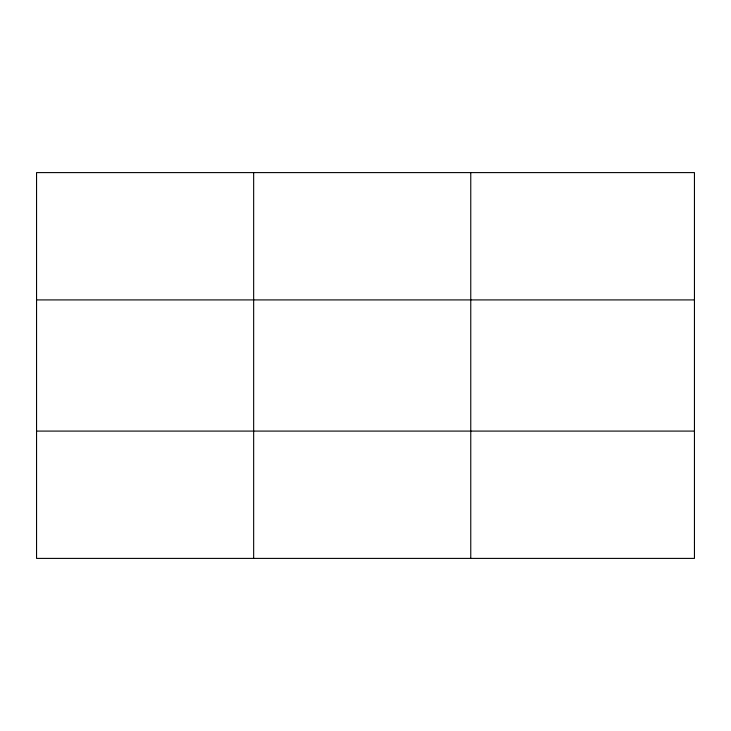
<?xml version="1.0" encoding="UTF-8"?>
<svg xmlns="http://www.w3.org/2000/svg" width="731" height="731" viewBox="0 0 731 731"><rect width="100%" height="100%" fill="white"/><g stroke="black" fill="none" stroke-linecap="round" stroke-linejoin="round"><path stroke-width="1.1" d="M253.657 558.402L253.657 172.598M470.764 558.402L470.764 172.598M36.55 299.911L694.45 299.911M36.55 431.089L694.45 431.089M694.45 542.493L694.45 558.402L36.55 558.402L36.55 172.598L694.45 172.598L694.45 542.493"/></g></svg>
